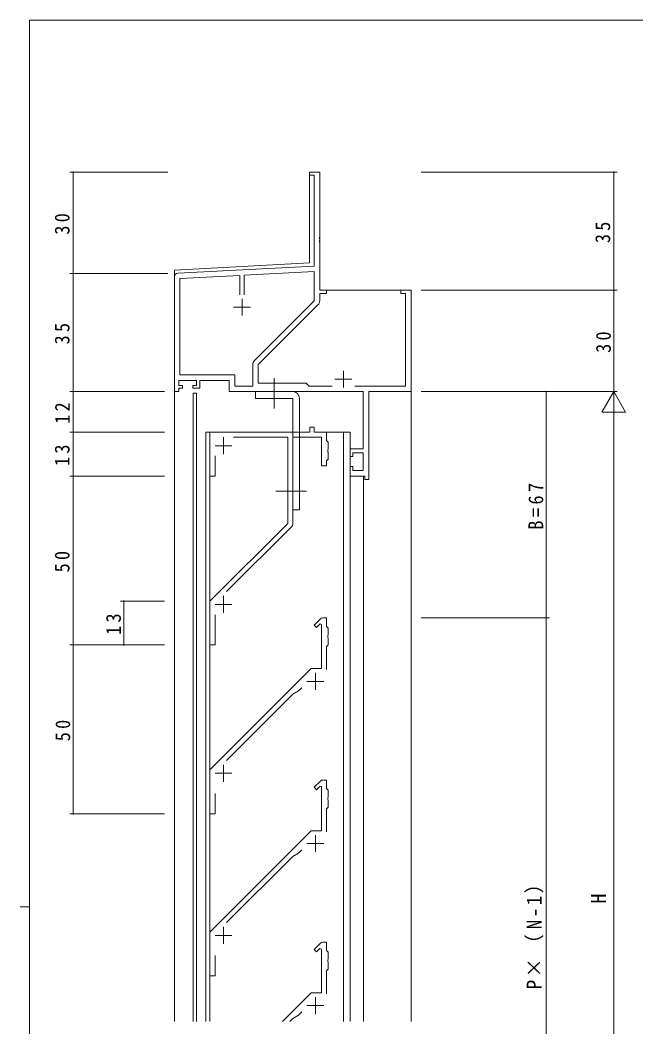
# Model space of a CAD drawing. Units: millimetres on the paper. Extents: x -420 to 373, y -297 to 267.
# Drawn here: x -420.5 to -238.3, y -33.7 to 264.4 of the extents above; entities that cross this region are included whole.
import ezdxf
from ezdxf.enums import TextEntityAlignment as Align

# ---------------------------------------------------------------- set-up
doc = ezdxf.new("R2010")
doc.units = ezdxf.units.MM
doc.linetypes.add('CHAIN2', pattern=[12, 9, -1, 1, -1])
for name, color, linetype, lineweight in [('0-1_YKK_ZWAK', 7, 'Continuous', 9), ('0-3_YKK_11', 7, 'Continuous', 9), ('0-4_YKK_12', 2, 'Continuous', 9), ('0-5_YKK_D', 6, 'Continuous', 9), ('0-6_YKK_13', 4, 'Continuous', 9)]:
    doc.layers.add(name, color=color, linetype=linetype, lineweight=lineweight)
doc.styles.add('ＭＳ ゴシック', font='')
doc.styles.get('ＭＳ ゴシック').set_extended_font_data('MS Gothic')

msp = doc.modelspace()

# ---------------------------------------------------------------- linework, layer by layer
at = {"layer": '0-1_YKK_ZWAK'}
for p, q in [((-417.7, -260.6), (-417.7, 264.4)), ((352.3, 264.4), (-417.7, 264.4)), ((-420.5, 1.9), (-417.7, 1.9))]:
    msp.add_line(p, q, dxfattribs=at)
at = {"layer": '0-3_YKK_11'}
for p, q in [((-334.825, 219.4), (-334.825, 218.5)), ((-331.825, 219.4), (-334.825, 219.4)), ((-334.825, 218.5), (-333.455, 218.5)), ((-333.455, 218.5), (-333.455, 191.568)), ((-331.825, 200.358), (-331.825, 219.4)), ((-331.945, 200.175), (-331.825, 200.358)), ((-331.945, 199.625), (-331.945, 200.175)), ((-331.825, 199.442), (-331.945, 199.625)), ((-331.945, 199.175), (-331.825, 199.358)), ((-331.945, 198.625), (-331.945, 199.175)), ((-331.825, 198.442), (-331.945, 198.625)), ((-331.825, 199.358), (-331.825, 199.442)), ((-331.825, 184.4), (-331.825, 198.442)), ((-333.455, 191.568), (-373.878, 189.45)), ((-374.825, 188.451), (-374.825, 154.4)), ((-355.475, 188.782), (-373.195, 187.853)), ((-373.195, 187.853), (-373.195, 159.33)), ((-355.475, 183.1), (-355.475, 188.782)), ((-355.475, 183.1), (-355.475, 188.782)), ((-333.455, 189.936), (-354.175, 188.85)), ((-354.175, 188.85), (-354.175, 183.1)), ((-333.455, 181.275), (-333.455, 189.936)), ((-354.825, 181.9), (-354.825, 176.9)), ((-329.825, 184.4), (-331.825, 184.4)), ((-331.825, 183.5), (-329.825, 183.5)), ((-331.825, 181.346), (-331.825, 183.5)), ((-329.825, 183.5), (-329.825, 184.4)), ((-307.825, 184.4), (-307.825, 183.5)), ((-304.825, 184.4), (-307.825, 184.4)), ((-307.825, 183.5), (-306.455, 183.5)), ((-306.455, 183.5), (-306.455, 156.03)), ((-304.825, 154.4), (-304.825, 184.4)), ((-357.325, 179.4), (-352.325, 179.4)), ((-351.128, 163.602), (-333.455, 181.275)), ((-350.025, 162.4), (-332.353, 180.073)), ((-351.655, 156.03), (-351.655, 162.33)), ((-350.025, 156.9), (-350.025, 162.4)), ((-373.195, 159.33), (-356.995, 159.33)), ((-356.995, 159.33), (-356.995, 156.03)), ((-327.325, 158.1), (-322.325, 158.1)), ((-324.825, 160.6), (-324.825, 155.6)), ((-373.525, 157.7), (-368.325, 157.7)), ((-373.525, 156.2), (-373.525, 157.7)), ((-372.425, 156.2), (-373.525, 156.2)), ((-373.525, 155.4), (-372.425, 155.4)), ((-373.525, 154.4), (-373.525, 155.4)), ((-372.425, 155.4), (-372.425, 156.2)), ((-369.425, 156.2), (-369.425, 155.4)), ((-368.325, 156.2), (-369.425, 156.2)), ((-369.425, 155.4), (-367.325, 155.4)), ((-368.325, 157.7), (-368.325, 156.2)), ((-367.325, 157.7), (-358.625, 157.7)), ((-367.325, 155.4), (-367.325, 157.7)), ((-358.625, 157.7), (-358.625, 154.4)), ((-356.995, 156.03), (-351.655, 156.03)), ((-335.825, 156.9), (-350.025, 156.9)), ((-334.955, 156.03), (-335.825, 156.9)), ((-328.176, 156.03), (-334.955, 156.03)), ((-306.455, 156.03), (-321.475, 156.03)), ((-374.825, 154.4), (-373.525, 154.4)), ((-358.625, 154.4), (-318.955, 154.4)), ((-318.955, 154.4), (-318.955, 137.5)), ((-317.325, 154.4), (-304.825, 154.4)), ((-317.325, 128.4), (-317.325, 154.4)), ((-334.725, 143.9), (-333.525, 143.9)), ((-334.725, 142.4), (-334.725, 143.9)), ((-333.525, 143.9), (-333.525, 142.4)), ((-364.325, 142.4), (-334.725, 142.4)), ((-364.325, 129.4), (-364.325, 142.4)), ((-360.325, 140.9), (-360.325, 135.9)), ((-341.325, 140.9), (-357.332, 140.9)), ((-341.325, 115.4), (-341.325, 140.9)), ((-339.825, 140.9), (-339.825, 115.193)), ((-331.325, 140.9), (-339.825, 140.9)), ((-333.525, 142.4), (-329.825, 142.4)), ((-331.325, 132.4), (-331.325, 140.9)), ((-329.825, 142.4), (-329.825, 139.9)), ((-362.825, 138.4), (-357.825, 138.4)), ((-329.825, 139.9), (-329.325, 139.4)), ((-329.325, 137.358), (-329.445, 137.175)), ((-329.445, 137.175), (-329.445, 136.625)), ((-329.325, 139.4), (-329.325, 137.358)), ((-322.825, 137.5), (-322.825, 135.2)), ((-318.955, 137.5), (-322.825, 137.5)), ((-362.825, 135.407), (-362.825, 129.4)), ((-329.325, 134.4), (-329.825, 133.9)), ((-329.445, 136.625), (-329.325, 136.442)), ((-329.325, 136.442), (-329.325, 134.4)), ((-322.825, 135.2), (-322.025, 135.2)), ((-322.025, 136.3), (-318.955, 136.3)), ((-322.025, 135.2), (-322.025, 136.3)), ((-318.955, 136.3), (-318.955, 131.03)), ((-329.825, 132.4), (-331.325, 132.4)), ((-329.825, 133.9), (-329.825, 132.4)), ((-322.825, 132.2), (-322.825, 129.4)), ((-322.025, 132.2), (-322.825, 132.2)), ((-322.025, 131.03), (-322.025, 132.2)), ((-362.825, 129.4), (-364.325, 129.4)), ((-322.825, 129.4), (-318.525, 129.4)), ((-318.955, 131.03), (-322.025, 131.03)), ((-318.525, 129.4), (-318.525, 128.4)), ((-318.525, 128.4), (-317.325, 128.4)), ((-364.325, 92.4), (-341.325, 115.4)), ((-340.118, 114.486), (-359.384, 95.22)), ((-360.325, 93.9), (-360.325, 88.9)), ((-364.325, 79.4), (-364.325, 92.4)), ((-362.825, 91.4), (-357.825, 91.4)), ((-362.825, 88.287), (-362.825, 79.4)), ((-333.479, 85.246), (-331.618, 87.107)), ((-330.911, 87.4), (-329.825, 87.4)), ((-329.825, 87.4), (-329.825, 84.9)), ((-332.772, 84.539), (-333.479, 85.246)), ((-331.696, 85.615), (-332.772, 84.539)), ((-331.325, 85.462), (-331.696, 85.615)), ((-331.325, 72.4), (-331.325, 85.462)), ((-329.825, 84.9), (-329.325, 84.4)), ((-329.325, 84.4), (-329.325, 82.358)), ((-329.325, 82.358), (-329.445, 82.175)), ((-329.445, 82.175), (-329.445, 81.625)), ((-329.445, 81.625), (-329.325, 81.442)), ((-329.325, 81.442), (-329.325, 79.4)), ((-362.825, 79.4), (-364.325, 79.4)), ((-329.325, 79.4), (-329.825, 78.9)), ((-329.825, 78.9), (-329.825, 72.107)), ((-364.325, 42.4), (-334.325, 72.4)), ((-334.325, 72.4), (-331.325, 72.4)), ((-335.625, 68.6), (-330.625, 68.6)), ((-333.125, 71.1), (-333.125, 66.1)), ((-338.125, 65.772), (-339.798, 64.806)), ((-337.157, 66.74), (-338.125, 65.772)), ((-339.798, 64.806), (-359.384, 45.22)), ((-364.325, 29.4), (-364.325, 42.4)), ((-360.325, 43.9), (-360.325, 38.9)), ((-362.825, 41.4), (-357.825, 41.4)), ((-333.479, 37.247), (-331.618, 39.107)), ((-330.911, 39.4), (-329.825, 39.4)), ((-329.825, 39.4), (-329.825, 36.9)), ((-332.772, 36.54), (-333.479, 37.247)), ((-331.696, 37.616), (-332.772, 36.54)), ((-331.325, 37.462), (-331.696, 37.616)), ((-331.325, 24.4), (-331.325, 37.462)), ((-329.825, 36.9), (-329.325, 36.4)), ((-329.325, 36.4), (-329.325, 34.359)), ((-362.825, 35.454), (-362.825, 29.4)), ((-329.325, 34.359), (-329.445, 34.175)), ((-329.445, 34.175), (-329.445, 33.625)), ((-329.445, 33.625), (-329.325, 33.442)), ((-329.325, 33.442), (-329.325, 31.4)), ((-329.325, 31.4), (-329.825, 30.9)), ((-329.825, 30.9), (-329.825, 24.107)), ((-362.825, 29.4), (-364.325, 29.4)), ((-364.325, -5.6), (-334.325, 24.4)), ((-334.325, 24.4), (-331.325, 24.4)), ((-333.125, 23.1), (-333.125, 18.1)), ((-337.157, 18.741), (-338.125, 17.772)), ((-335.625, 20.6), (-330.625, 20.6)), ((-339.798, 16.806), (-359.384, -2.78)), ((-338.125, 17.772), (-339.798, 16.806)), ((-364.325, -18.6), (-364.325, -5.6)), ((-360.325, -4.1), (-360.325, -9.1)), ((-362.825, -6.6), (-357.825, -6.6)), ((-331.618, -8.892), (-333.479, -10.753)), ((-329.825, -8.599), (-330.911, -8.599)), ((-329.825, -11.099), (-329.825, -8.599)), ((-333.479, -10.753), (-332.772, -11.46)), ((-332.772, -11.46), (-331.763, -10.451)), ((-331.763, -10.451), (-331.325, -10.632)), ((-331.325, -10.632), (-331.325, -23.599)), ((-329.325, -11.599), (-329.825, -11.099)), ((-329.325, -13.641), (-329.325, -11.599)), ((-362.825, -12.546), (-362.825, -18.6)), ((-329.445, -13.824), (-329.325, -13.641)), ((-329.445, -14.374), (-329.445, -13.824)), ((-329.325, -14.558), (-329.445, -14.374)), ((-329.325, -16.599), (-329.325, -14.558)), ((-329.825, -17.099), (-329.325, -16.599)), ((-329.825, -23.892), (-329.825, -17.099)), ((-362.825, -18.6), (-364.325, -18.6)), ((-334.325, -23.599), (-342.826, -32.1)), ((-331.325, -23.599), (-334.325, -23.599)), ((-333.125, -24.899), (-333.125, -29.899)), ((-338.125, -30.228), (-337.157, -29.259)), ((-335.625, -27.399), (-330.625, -27.399)), ((-340.705, -32.1), (-339.798, -31.194)), ((-339.798, -31.194), (-338.125, -30.228))]:
    msp.add_line(p, q, dxfattribs=at)
for centre, radius, start, end in [((-373.825, 188.451), 1, 93.00002, 180), ((-333.625, 181.346), 1.8, 314.99998, 359.99997), ((-349.855, 162.33), 1.8, 134.99998, 179.99997), ((-340.825, 115.193), 1, 315.00002, 0.00002), ((-330.911, 86.4), 1, 89.99997, 134.99997), ((-330.911, 38.4), 1, 89.99997, 134.99997), ((-330.911, -9.599), 1, 90, 135)]:
    msp.add_arc(centre, radius, start, end, dxfattribs=at)
at = {"layer": '0-4_YKK_12'}
for p, q in [((-334.825, 219.4), (-331.825, 219.4)), ((-334.825, 219.4), (-334.825, 192.496)), ((-331.825, 219.4), (-331.825, 184.4)), ((-374.825, 190.4), (-334.825, 192.496)), ((-374.825, -32.1), (-374.825, 190.4)), ((-330.275, 184.4), (-307.375, 184.4)), ((-369.325, 153.9), (-368.325, 153.9)), ((-369.325, 153.9), (-369.325, -32.1)), ((-368.325, 153.9), (-368.325, -32.1)), ((-333.225, 154.4), (-322.825, 154.4)), ((-322.825, 154.4), (-318.925, 154.4)), ((-304.825, -32.1), (-304.825, 154.7)), ((-365.525, 142.4), (-335.025, 142.4)), ((-365.525, -32.1), (-365.525, 142.4)), ((-364.325, -32.1), (-364.325, 142.4)), ((-333.225, 142.4), (-322.825, 142.4)), ((-324.825, -32.1), (-324.825, 142.4)), ((-322.825, -32.1), (-322.825, 142.4)), ((-322.825, -32.1), (-322.825, 137.006)), ((-322.825, -32.1), (-322.825, 129.7)), ((-318.925, 129.4), (-318.925, -32.1))]:
    msp.add_line(p, q, dxfattribs=at)
at = {"layer": '0-5_YKK_D'}
for p, q in [((-376.825, 219.4), (-405.825, 219.4)), ((-404.825, 189.4), (-404.825, 219.4)), ((-301.825, 219.4), (-243.825, 219.4)), ((-244.825, 184.4), (-244.825, 219.4)), ((-376.825, 189.4), (-405.825, 189.4)), ((-377.825, 189.4), (-405.825, 189.4)), ((-404.825, 154.4), (-404.825, 189.4)), ((-301.825, 184.4), (-243.825, 184.4)), ((-301.825, 184.4), (-243.825, 184.4)), ((-244.825, 154.4), (-244.825, 184.4)), ((-377.825, 154.4), (-405.825, 154.4)), ((-377.825, 154.4), (-405.825, 154.4)), ((-404.825, 142.4), (-404.825, 154.4)), ((-301.825, 154.4), (-263.825, 154.4)), ((-301.825, 154.4), (-243.825, 154.4)), ((-301.825, 154.4), (-243.825, 154.4)), ((-264.825, 87.4), (-264.825, 154.4)), ((-244.825, 154.4), (-248.325, 148.338)), ((-244.825, 154.4), (-244.825, 142.276)), ((-244.825, 154.4), (-241.325, 148.338)), ((-248.325, 148.338), (-241.325, 148.338)), ((-244.825, -138.6), (-244.825, 147.4)), ((-377.825, 142.4), (-405.825, 142.4)), ((-377.825, 142.4), (-405.825, 142.4)), ((-404.825, 129.4), (-404.825, 142.4)), ((-377.825, 129.4), (-405.825, 129.4)), ((-377.825, 129.4), (-405.825, 129.4)), ((-404.825, 79.4), (-404.825, 129.4)), ((-377.825, 92.4), (-390.825, 92.4)), ((-389.825, 79.4), (-389.825, 92.4)), ((-301.825, 87.4), (-263.825, 87.4)), ((-301.825, 87.4), (-263.825, 87.4)), ((-264.825, -100.6), (-264.825, 87.4)), ((-377.825, 79.4), (-405.825, 79.4)), ((-377.825, 79.4), (-405.825, 79.4)), ((-404.825, 29.4), (-404.825, 79.4)), ((-377.825, 79.4), (-390.825, 79.4)), ((-377.825, 29.4), (-405.825, 29.4))]:
    msp.add_line(p, q, dxfattribs=at)
for centre, start, end in [((-404.825, 219.4), 90, 270), ((-404.825, 219.4), 270, 90), ((-244.825, 219.4), 90, 270), ((-244.825, 219.4), 270, 90), ((-404.825, 189.4), 90, 270), ((-404.825, 189.4), 90, 270), ((-404.825, 189.4), 270, 90), ((-404.825, 189.4), 270, 90), ((-244.825, 184.4), 90, 270), ((-244.825, 184.4), 270, 90), ((-404.825, 154.4), 90, 270), ((-404.825, 154.4), 90, 270), ((-404.825, 154.4), 270, 90), ((-404.825, 154.4), 270, 90), ((-264.825, 154.4), 90, 270), ((-264.825, 154.4), 270, 90), ((-404.825, 142.4), 90, 270), ((-404.825, 142.4), 90, 270), ((-404.825, 142.4), 270, 90), ((-404.825, 142.4), 270, 90), ((-404.825, 129.4), 90, 270), ((-404.825, 129.4), 90, 270), ((-404.825, 129.4), 270, 90), ((-404.825, 129.4), 270, 90), ((-389.825, 92.4), 90, 270), ((-389.825, 92.4), 270, 90), ((-264.825, 87.4), 90, 270), ((-264.825, 87.4), 90, 270), ((-264.825, 87.4), 270, 90), ((-264.825, 87.4), 270, 90), ((-404.825, 79.4), 90, 270), ((-404.825, 79.4), 90, 270), ((-404.825, 79.4), 270, 90), ((-404.825, 79.4), 270, 90), ((-389.825, 79.4), 90, 270), ((-389.825, 79.4), 270, 90), ((-404.825, 29.4), 90, 270), ((-404.825, 29.4), 270, 90)]:
    msp.add_arc(centre, 0.106, start, end, dxfattribs=at)
at = {"layer": '0-6_YKK_13', "linetype": 'CHAIN2'}
for p, q in [((-345.325, 149.4), (-345.325, 159.4)), ((-344.803, 124.9), (-334.848, 124.9))]:
    msp.add_line(p, q, dxfattribs=at)
at = {"layer": '0-6_YKK_13'}
for p, q in [((-350.825, 154.4), (-339.825, 154.4)), ((-350.825, 152.4), (-350.825, 154.4)), ((-339.825, 152.4), (-350.825, 152.4)), ((-339.825, 152.4), (-339.825, 119.4)), ((-337.825, 119.4), (-337.825, 152.4)), ((-337.825, 119.4), (-339.825, 119.4))]:
    msp.add_line(p, q, dxfattribs=at)
msp.add_arc((-339.825, 152.4), 2, 0, 90, dxfattribs=at)

# ---------------------------------------------------------------- texts
at = {"layer": '0-5_YKK_D', "color": 3, "style": 'ＭＳ ゴシック'}
msp.add_text('H', height=4.399, rotation=90, dxfattribs=at).set_placement((-245.825, 2.8), align=Align.BOTTOM_LEFT)
at = {"layer": '0-5_YKK_D', "color": 3, "char_height": 4.399, "attachment_point": 7, "rotation": 90, "style": 'ＭＳ ゴシック'}
for s, insert in [('\\T1.36;\\W0.9;30', (-405.825, 200.88)), ('\\T1.36;\\W0.9;35', (-245.825, 198.38)), ('\\T1.36;\\W0.9;35', (-405.825, 168.38)), ('\\T1.36;\\W0.9;30', (-245.625, 165.88)), ('\\T1.36;\\W0.9;12', (-405.825, 144.88)), ('\\T1.36;\\W0.9;13', (-405.825, 132.38)), ('\\T1.38;\\W0.9;B=67', (-265.625, 113.54)), ('\\T1.36;\\W0.9;50', (-405.825, 100.88)), ('\\T1.36;\\W0.9;13', (-390.625, 82.38)), ('\\T1.36;\\W0.9;50', (-405.625, 50.88)), ('\\T1.25;\\W0.95;P×（N-1）', (-265.625, -22.6))]:
    msp.add_mtext(s, dxfattribs=dict(at, insert=insert))

doc.saveas('drawing.dxf')
